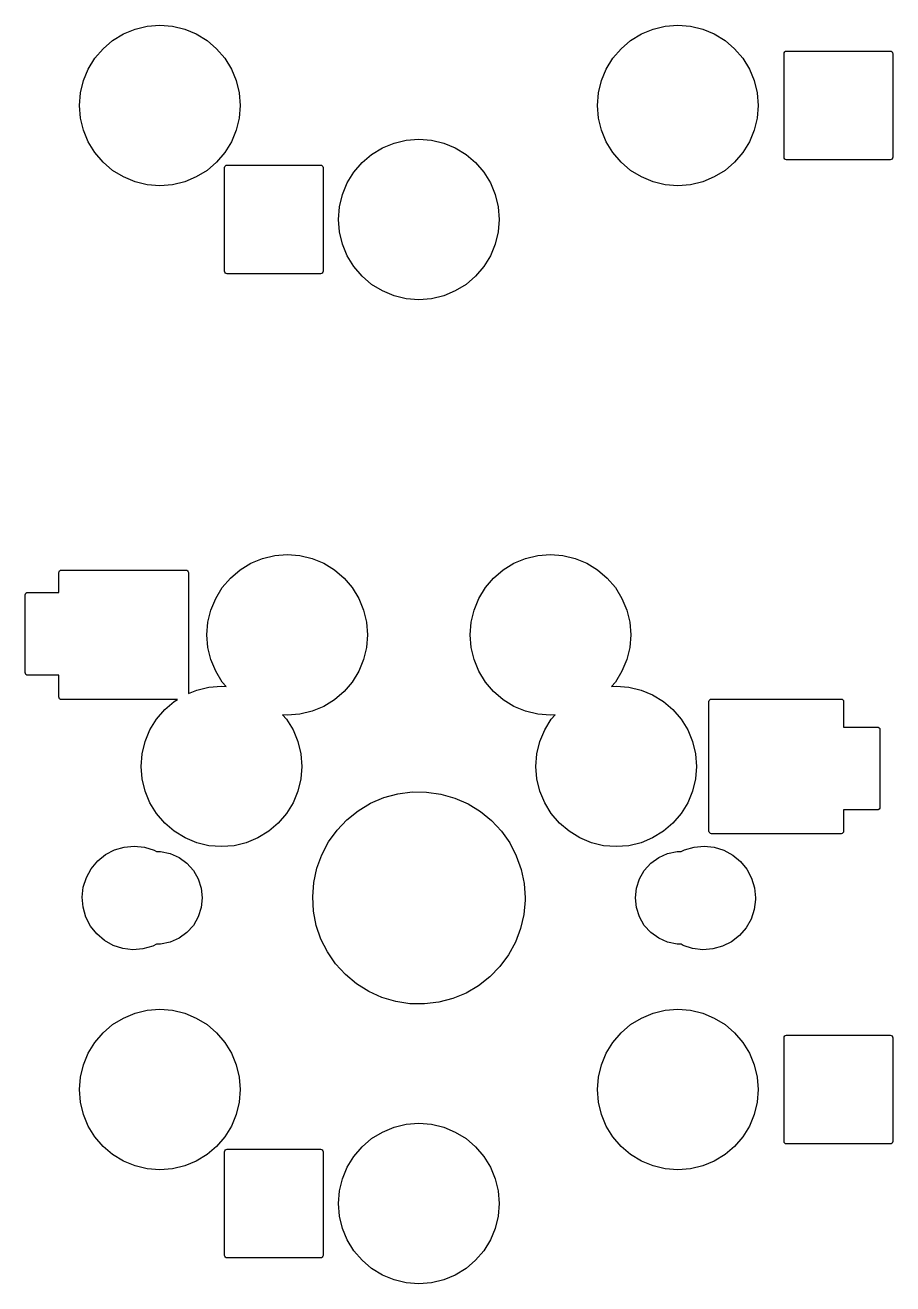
# Model space of a CAD drawing. Extents: x -8 to 140, y -39 to 78.
# Drawn here: x 30.4 to 47.15, y 37.55 to 61.85 of the extents above; entities that cross this region are included whole.
import ezdxf

# ---------------------------------------------------------------- set-up
doc = ezdxf.new("R2010")
doc.units = 0
doc.layers.add('BLACK', color=7, linetype='CONTINUOUS')

msp = doc.modelspace()

# ---------------------------------------------------------------- linework, layer by layer
at = {"layer": 'BLACK', "linetype": 'CONTINUOUS'}
for p, q in [((32.2963, 61.6811), (32.521, 61.7741)), ((32.521, 61.7741), (32.7575, 61.8309)), ((32.7575, 61.8309), (33, 61.85)), ((33, 61.85), (33.2425, 61.8309)), ((33.2425, 61.8309), (33.479, 61.7741)), ((33.479, 61.7741), (33.7037, 61.6811)), ((42.2963, 61.6811), (42.521, 61.7741)), ((42.521, 61.7741), (42.7575, 61.8309)), ((42.7575, 61.8309), (43, 61.85)), ((43, 61.85), (43.2425, 61.8309)), ((43.2425, 61.8309), (43.479, 61.7741)), ((43.479, 61.7741), (43.7037, 61.6811)), ((31.904, 61.396), (32.0889, 61.554)), ((32.0889, 61.554), (32.2963, 61.6811)), ((33.7037, 61.6811), (33.9111, 61.554)), ((33.9111, 61.554), (34.096, 61.396)), ((41.904, 61.396), (42.0889, 61.554)), ((42.0889, 61.554), (42.2963, 61.6811)), ((43.7037, 61.6811), (43.9111, 61.554)), ((43.9111, 61.554), (44.096, 61.396)), ((31.746, 61.2111), (31.904, 61.396)), ((34.096, 61.396), (34.254, 61.2111)), ((41.746, 61.2111), (41.904, 61.396)), ((44.096, 61.396), (44.254, 61.2111)), ((45.05, 61.3), (45.0538, 61.3191)), ((45.05, 59.3), (45.05, 61.3)), ((45.0538, 61.3191), (45.0646, 61.3354)), ((45.0646, 61.3354), (45.0809, 61.3462)), ((45.0809, 61.3462), (45.1, 61.35)), ((45.1, 61.35), (47.1, 61.35)), ((47.1, 61.35), (47.1191, 61.3462)), ((47.1191, 61.3462), (47.1354, 61.3354)), ((47.1354, 61.3354), (47.1462, 61.3191)), ((47.1462, 61.3191), (47.15, 61.3)), ((47.15, 61.3), (47.15, 59.3)), ((31.5259, 60.779), (31.6189, 61.0037)), ((31.6189, 61.0037), (31.746, 61.2111)), ((34.254, 61.2111), (34.3811, 61.0037)), ((34.3811, 61.0037), (34.4741, 60.779)), ((41.5259, 60.779), (41.6189, 61.0037)), ((41.6189, 61.0037), (41.746, 61.2111)), ((44.254, 61.2111), (44.3811, 61.0037)), ((44.3811, 61.0037), (44.4741, 60.779)), ((31.4691, 60.5425), (31.5259, 60.779)), ((34.4741, 60.779), (34.5309, 60.5425)), ((41.4691, 60.5425), (41.5259, 60.779)), ((44.4741, 60.779), (44.5309, 60.5425)), ((31.45, 60.3), (31.4691, 60.5425)), ((34.5309, 60.5425), (34.55, 60.3)), ((41.45, 60.3), (41.4691, 60.5425)), ((44.5309, 60.5425), (44.55, 60.3)), ((31.4691, 60.0575), (31.45, 60.3)), ((34.55, 60.3), (34.5309, 60.0575)), ((41.4691, 60.0575), (41.45, 60.3)), ((44.55, 60.3), (44.5309, 60.0575)), ((31.5259, 59.821), (31.4691, 60.0575)), ((34.5309, 60.0575), (34.4741, 59.821)), ((41.5259, 59.821), (41.4691, 60.0575)), ((44.5309, 60.0575), (44.4741, 59.821)), ((31.6189, 59.5963), (31.5259, 59.821)), ((34.4741, 59.821), (34.3811, 59.5963)), ((41.6189, 59.5963), (41.5259, 59.821)), ((44.4741, 59.821), (44.3811, 59.5963)), ((31.746, 59.3889), (31.6189, 59.5963)), ((34.3811, 59.5963), (34.254, 59.3889)), ((37.2963, 59.4811), (37.521, 59.5741)), ((37.521, 59.5741), (37.7575, 59.6309)), ((37.7575, 59.6309), (38, 59.65)), ((38, 59.65), (38.2425, 59.6309)), ((38.2425, 59.6309), (38.479, 59.5741)), ((38.479, 59.5741), (38.7037, 59.4811)), ((41.746, 59.3889), (41.6189, 59.5963)), ((44.3811, 59.5963), (44.254, 59.3889)), ((31.904, 59.204), (31.746, 59.3889)), ((34.254, 59.3889), (34.096, 59.204)), ((36.904, 59.196), (37.0889, 59.354)), ((37.0889, 59.354), (37.2963, 59.4811)), ((38.7037, 59.4811), (38.9111, 59.354)), ((38.9111, 59.354), (39.096, 59.196)), ((41.904, 59.204), (41.746, 59.3889)), ((44.254, 59.3889), (44.096, 59.204)), ((45.0538, 59.2809), (45.05, 59.3)), ((47.15, 59.3), (47.1462, 59.2809)), ((32.0889, 59.046), (31.904, 59.204)), ((34.096, 59.204), (33.9111, 59.046)), ((34.25, 59.1), (34.2538, 59.1191)), ((34.25, 57.1), (34.25, 59.1)), ((34.2538, 59.1191), (34.2646, 59.1354)), ((34.2646, 59.1354), (34.2809, 59.1462)), ((34.2809, 59.1462), (34.3, 59.15)), ((34.3, 59.15), (36.1, 59.15)), ((36.1, 59.15), (36.1191, 59.1462)), ((36.1191, 59.1462), (36.1354, 59.1354)), ((36.1354, 59.1354), (36.1462, 59.1191)), ((36.1462, 59.1191), (36.15, 59.1)), ((36.15, 59.1), (36.15, 57.1)), ((36.746, 59.0111), (36.904, 59.196)), ((39.096, 59.196), (39.254, 59.0111)), ((42.0889, 59.046), (41.904, 59.204)), ((44.096, 59.204), (43.9111, 59.046)), ((45.0646, 59.2646), (45.0538, 59.2809)), ((45.0809, 59.2538), (45.0646, 59.2646)), ((45.1, 59.25), (45.0809, 59.2538)), ((47.1, 59.25), (45.1, 59.25)), ((47.1191, 59.2538), (47.1, 59.25)), ((47.1354, 59.2646), (47.1191, 59.2538)), ((47.1462, 59.2809), (47.1354, 59.2646)), ((32.2963, 58.9189), (32.0889, 59.046)), ((32.521, 58.8259), (32.2963, 58.9189)), ((32.7575, 58.7691), (32.521, 58.8259)), ((33.479, 58.8259), (33.2425, 58.7691)), ((33.7037, 58.9189), (33.479, 58.8259)), ((33.9111, 59.046), (33.7037, 58.9189)), ((36.6189, 58.8037), (36.746, 59.0111)), ((39.254, 59.0111), (39.3811, 58.8037)), ((42.2963, 58.9189), (42.0889, 59.046)), ((42.521, 58.8259), (42.2963, 58.9189)), ((42.7575, 58.7691), (42.521, 58.8259)), ((43.479, 58.8259), (43.2425, 58.7691)), ((43.7037, 58.9189), (43.479, 58.8259)), ((43.9111, 59.046), (43.7037, 58.9189)), ((33, 58.75), (32.7575, 58.7691)), ((33.2425, 58.7691), (33, 58.75)), ((36.4691, 58.3425), (36.5259, 58.579)), ((36.5259, 58.579), (36.6189, 58.8037)), ((39.3811, 58.8037), (39.4741, 58.579)), ((39.4741, 58.579), (39.5309, 58.3425)), ((43, 58.75), (42.7575, 58.7691)), ((43.2425, 58.7691), (43, 58.75)), ((36.45, 58.1), (36.4691, 58.3425)), ((39.5309, 58.3425), (39.55, 58.1)), ((36.4691, 57.8575), (36.45, 58.1)), ((39.55, 58.1), (39.5309, 57.8575)), ((36.5259, 57.621), (36.4691, 57.8575)), ((39.5309, 57.8575), (39.4741, 57.621)), ((36.6189, 57.3963), (36.5259, 57.621)), ((39.4741, 57.621), (39.3811, 57.3963)), ((36.746, 57.1889), (36.6189, 57.3963)), ((39.3811, 57.3963), (39.254, 57.1889)), ((36.904, 57.004), (36.746, 57.1889)), ((39.254, 57.1889), (39.096, 57.004)), ((34.2538, 57.0809), (34.25, 57.1)), ((34.2646, 57.0646), (34.2538, 57.0809)), ((34.2809, 57.0538), (34.2646, 57.0646)), ((34.3, 57.05), (34.2809, 57.0538)), ((36.1, 57.05), (34.3, 57.05)), ((36.1191, 57.0538), (36.1, 57.05)), ((36.1354, 57.0646), (36.1191, 57.0538)), ((36.1462, 57.0809), (36.1354, 57.0646)), ((36.15, 57.1), (36.1462, 57.0809)), ((37.0889, 56.846), (36.904, 57.004)), ((39.096, 57.004), (38.9111, 56.846)), ((37.2963, 56.7189), (37.0889, 56.846)), ((37.521, 56.6259), (37.2963, 56.7189)), ((37.7575, 56.5691), (37.521, 56.6259)), ((38.479, 56.6259), (38.2425, 56.5691)), ((38.7037, 56.7189), (38.479, 56.6259)), ((38.9111, 56.846), (38.7037, 56.7189)), ((38, 56.55), (37.7575, 56.5691)), ((38.2425, 56.5691), (38, 56.55)), ((34.7563, 51.4611), (34.981, 51.5541)), ((34.981, 51.5541), (35.2175, 51.6109)), ((35.2175, 51.6109), (35.46, 51.63)), ((35.46, 51.63), (35.7025, 51.6109)), ((35.7025, 51.6109), (35.939, 51.5541)), ((35.939, 51.5541), (36.1637, 51.4611)), ((39.8363, 51.4611), (40.061, 51.5541)), ((40.061, 51.5541), (40.2975, 51.6109)), ((40.2975, 51.6109), (40.54, 51.63)), ((40.54, 51.63), (40.7825, 51.6109)), ((40.7825, 51.6109), (41.019, 51.5541)), ((41.019, 51.5541), (41.2437, 51.4611)), ((31.05, 51.28), (31.0538, 51.2991)), ((31.05, 50.9), (31.05, 51.28)), ((31.0538, 51.2991), (31.0646, 51.3154)), ((31.0646, 51.3154), (31.0809, 51.3262)), ((31.0809, 51.3262), (31.1, 51.33)), ((31.1, 51.33), (33.5, 51.33)), ((33.5, 51.33), (33.5191, 51.3262)), ((33.5191, 51.3262), (33.5354, 51.3154)), ((33.5354, 51.3154), (33.5462, 51.2991)), ((33.5462, 51.2991), (33.55, 51.28)), ((33.55, 51.28), (33.55, 48.9474)), ((34.364, 51.176), (34.5489, 51.334)), ((34.5489, 51.334), (34.7563, 51.4611)), ((36.1637, 51.4611), (36.3711, 51.334)), ((36.3711, 51.334), (36.556, 51.176)), ((39.444, 51.176), (39.6289, 51.334)), ((39.6289, 51.334), (39.8363, 51.4611)), ((41.2437, 51.4611), (41.4511, 51.334)), ((41.4511, 51.334), (41.636, 51.176)), ((34.206, 50.9911), (34.364, 51.176)), ((36.556, 51.176), (36.714, 50.9911)), ((39.286, 50.9911), (39.444, 51.176)), ((41.636, 51.176), (41.794, 50.9911)), ((30.4, 50.85), (30.4038, 50.8691)), ((30.4, 49.35), (30.4, 50.85)), ((30.4038, 50.8691), (30.4146, 50.8854)), ((30.4146, 50.8854), (30.4309, 50.8962)), ((30.4309, 50.8962), (30.45, 50.9)), ((30.45, 50.9), (31.05, 50.9)), ((34.0789, 50.7837), (34.206, 50.9911)), ((36.714, 50.9911), (36.8411, 50.7837)), ((39.1589, 50.7837), (39.286, 50.9911)), ((41.794, 50.9911), (41.9211, 50.7837)), ((33.9291, 50.3225), (33.9859, 50.559)), ((33.9859, 50.559), (34.0789, 50.7837)), ((36.8411, 50.7837), (36.9341, 50.559)), ((36.9341, 50.559), (36.9909, 50.3225)), ((39.0091, 50.3225), (39.0659, 50.559)), ((39.0659, 50.559), (39.1589, 50.7837)), ((41.9211, 50.7837), (42.0141, 50.559)), ((42.0141, 50.559), (42.0709, 50.3225)), ((33.91, 50.08), (33.9291, 50.3225)), ((36.9909, 50.3225), (37.01, 50.08)), ((38.99, 50.08), (39.0091, 50.3225)), ((42.0709, 50.3225), (42.09, 50.08)), ((33.9291, 49.8375), (33.91, 50.08)), ((37.01, 50.08), (36.9909, 49.8375)), ((39.0091, 49.8375), (38.99, 50.08)), ((42.09, 50.08), (42.0709, 49.8375)), ((33.9859, 49.601), (33.9291, 49.8375)), ((36.9909, 49.8375), (36.9341, 49.601)), ((39.0659, 49.601), (39.0091, 49.8375)), ((42.0709, 49.8375), (42.0141, 49.601)), ((34.0789, 49.3763), (33.9859, 49.601)), ((36.9341, 49.601), (36.8411, 49.3763)), ((39.1589, 49.3763), (39.0659, 49.601)), ((42.0141, 49.601), (41.9211, 49.3763)), ((30.4038, 49.3309), (30.4, 49.35)), ((30.4146, 49.3146), (30.4038, 49.3309)), ((34.206, 49.1689), (34.0789, 49.3763)), ((36.8411, 49.3763), (36.714, 49.1689)), ((39.286, 49.1689), (39.1589, 49.3763)), ((41.9211, 49.3763), (41.794, 49.1689)), ((30.4309, 49.3038), (30.4146, 49.3146)), ((30.45, 49.3), (30.4309, 49.3038)), ((31.05, 49.3), (30.45, 49.3)), ((31.05, 48.88), (31.05, 49.3)), ((33.9475, 49.0709), (34.19, 49.09)), ((34.19, 49.09), (34.2794, 49.083)), ((34.2794, 49.083), (34.206, 49.1689)), ((36.714, 49.1689), (36.556, 48.984)), ((39.444, 48.984), (39.286, 49.1689)), ((41.794, 49.1689), (41.7205, 49.083)), ((41.7205, 49.083), (41.81, 49.09)), ((41.81, 49.09), (42.0525, 49.0709)), ((31.0538, 48.8609), (31.05, 48.88)), ((31.0646, 48.8446), (31.0538, 48.8609)), ((31.0809, 48.8338), (31.0646, 48.8446)), ((33.55, 48.9474), (33.711, 49.0141)), ((33.711, 49.0141), (33.9475, 49.0709)), ((36.556, 48.984), (36.3711, 48.826)), ((39.6289, 48.826), (39.444, 48.984)), ((42.0525, 49.0709), (42.289, 49.0141)), ((42.289, 49.0141), (42.5137, 48.9211)), ((42.5137, 48.9211), (42.7211, 48.794)), ((31.1, 48.83), (31.0809, 48.8338)), ((33.3377, 48.83), (31.1, 48.83)), ((32.936, 48.4511), (33.094, 48.636)), ((33.094, 48.636), (33.2789, 48.794)), ((33.2789, 48.794), (33.3377, 48.83)), ((35.939, 48.6059), (35.7025, 48.5491)), ((36.1637, 48.6989), (35.939, 48.6059)), ((36.3711, 48.826), (36.1637, 48.6989)), ((39.8363, 48.6989), (39.6289, 48.826)), ((40.061, 48.6059), (39.8363, 48.6989)), ((40.2975, 48.5491), (40.061, 48.6059)), ((42.7211, 48.794), (42.906, 48.636)), ((42.906, 48.636), (43.064, 48.4511)), ((43.6, 48.79), (43.6038, 48.8091)), ((43.6, 46.29), (43.6, 48.79)), ((43.6038, 48.8091), (43.6146, 48.8254)), ((43.6146, 48.8254), (43.6309, 48.8362)), ((43.6309, 48.8362), (43.65, 48.84)), ((43.65, 48.84), (46.15, 48.84)), ((46.15, 48.84), (46.1691, 48.8362)), ((46.1691, 48.8362), (46.1854, 48.8254)), ((46.1854, 48.8254), (46.1962, 48.8091)), ((46.1962, 48.8091), (46.2, 48.79)), ((46.2, 48.79), (46.2, 48.3)), ((32.8089, 48.2437), (32.936, 48.4511)), ((35.46, 48.53), (35.3706, 48.537)), ((35.3706, 48.537), (35.444, 48.4511)), ((35.444, 48.4511), (35.5711, 48.2437)), ((35.7025, 48.5491), (35.46, 48.53)), ((40.54, 48.53), (40.2975, 48.5491)), ((40.4289, 48.2437), (40.556, 48.4511)), ((40.6295, 48.537), (40.54, 48.53)), ((40.556, 48.4511), (40.6295, 48.537)), ((43.064, 48.4511), (43.1911, 48.2437)), ((32.7159, 48.019), (32.8089, 48.2437)), ((35.5711, 48.2437), (35.6641, 48.019)), ((40.3359, 48.019), (40.4289, 48.2437)), ((43.1911, 48.2437), (43.2841, 48.019)), ((46.2, 48.3), (46.85, 48.3)), ((46.85, 48.3), (46.8691, 48.2962)), ((46.8691, 48.2962), (46.8854, 48.2854)), ((46.8854, 48.2854), (46.8962, 48.2691)), ((46.8962, 48.2691), (46.9, 48.25)), ((46.9, 48.25), (46.9, 46.75)), ((32.6591, 47.7825), (32.7159, 48.019)), ((35.6641, 48.019), (35.7209, 47.7825)), ((40.2791, 47.7825), (40.3359, 48.019)), ((43.2841, 48.019), (43.3409, 47.7825)), ((32.64, 47.54), (32.6591, 47.7825)), ((35.7209, 47.7825), (35.74, 47.54)), ((40.26, 47.54), (40.2791, 47.7825)), ((43.3409, 47.7825), (43.36, 47.54)), ((32.6591, 47.2975), (32.64, 47.54)), ((35.74, 47.54), (35.7209, 47.2975)), ((40.2791, 47.2975), (40.26, 47.54)), ((43.36, 47.54), (43.3409, 47.2975)), ((32.7159, 47.061), (32.6591, 47.2975)), ((35.7209, 47.2975), (35.6641, 47.061)), ((40.3359, 47.061), (40.2791, 47.2975)), ((43.3409, 47.2975), (43.2841, 47.061)), ((32.8089, 46.8363), (32.7159, 47.061)), ((35.6641, 47.061), (35.5711, 46.8363)), ((37.0693, 46.8266), (37.3258, 46.936)), ((37.3258, 46.936), (37.5948, 47.0096)), ((37.5948, 47.0096), (37.8713, 47.046)), ((37.8713, 47.046), (38.1501, 47.0445)), ((38.1501, 47.0445), (38.4262, 47.0052)), ((38.4262, 47.0052), (38.6944, 46.9288)), ((38.6944, 46.9288), (38.9498, 46.8167)), ((40.4289, 46.8363), (40.3359, 47.061)), ((43.2841, 47.061), (43.1911, 46.8363)), ((32.936, 46.6289), (32.8089, 46.8363)), ((35.5711, 46.8363), (35.444, 46.6289)), ((36.6124, 46.509), (36.83, 46.6834)), ((36.83, 46.6834), (37.0693, 46.8266)), ((38.9498, 46.8167), (39.1875, 46.671)), ((39.1875, 46.671), (39.4033, 46.4944)), ((40.556, 46.6289), (40.4289, 46.8363)), ((43.1911, 46.8363), (43.064, 46.6289)), ((46.85, 46.7), (46.2, 46.7)), ((46.2, 46.7), (46.2, 46.29)), ((46.8691, 46.7038), (46.85, 46.7)), ((46.8854, 46.7146), (46.8691, 46.7038)), ((46.8962, 46.7309), (46.8854, 46.7146)), ((46.9, 46.75), (46.8962, 46.7309)), ((33.094, 46.444), (32.936, 46.6289)), ((33.2789, 46.286), (33.094, 46.444)), ((35.286, 46.444), (35.1011, 46.286)), ((35.444, 46.6289), (35.286, 46.444)), ((36.4204, 46.3067), (36.6124, 46.509)), ((39.4033, 46.4944), (39.5931, 46.2901)), ((40.714, 46.444), (40.556, 46.6289)), ((40.8989, 46.286), (40.714, 46.444)), ((42.906, 46.444), (42.7211, 46.286)), ((43.064, 46.6289), (42.906, 46.444)), ((33.4863, 46.1589), (33.2789, 46.286)), ((35.1011, 46.286), (34.8937, 46.1589)), ((36.2577, 46.0803), (36.4204, 46.3067)), ((39.5931, 46.2901), (39.7535, 46.062)), ((41.1063, 46.1589), (40.8989, 46.286)), ((42.7211, 46.286), (42.5137, 46.1589)), ((43.6038, 46.2709), (43.6, 46.29)), ((43.6146, 46.2546), (43.6038, 46.2709)), ((43.6309, 46.2438), (43.6146, 46.2546)), ((43.65, 46.24), (43.6309, 46.2438)), ((46.15, 46.24), (43.65, 46.24)), ((46.1691, 46.2438), (46.15, 46.24)), ((46.1854, 46.2546), (46.1691, 46.2438)), ((46.1962, 46.2709), (46.1854, 46.2546)), ((46.2, 46.29), (46.1962, 46.2709)), ((31.9524, 45.8368), (32.1254, 45.9272)), ((32.1254, 45.9272), (32.3126, 45.9823)), ((32.3126, 45.9823), (32.507, 46)), ((32.507, 46), (32.7011, 45.9796)), ((32.7011, 45.9796), (32.8875, 45.9219)), ((33.711, 46.0659), (33.4863, 46.1589)), ((33.9475, 46.0091), (33.711, 46.0659)), ((34.19, 45.99), (33.9475, 46.0091)), ((34.4325, 46.0091), (34.19, 45.99)), ((34.669, 46.0659), (34.4325, 46.0091)), ((34.8937, 46.1589), (34.669, 46.0659)), ((36.1272, 45.8338), (36.2577, 46.0803)), ((39.7535, 46.062), (39.8814, 45.8142)), ((41.331, 46.0659), (41.1063, 46.1589)), ((41.5675, 46.0091), (41.331, 46.0659)), ((41.81, 45.99), (41.5675, 46.0091)), ((42.0525, 46.0091), (41.81, 45.99)), ((42.289, 46.0659), (42.0525, 46.0091)), ((42.5137, 46.1589), (42.289, 46.0659)), ((43.064, 45.8951), (43.1254, 45.9272)), ((43.1254, 45.9272), (43.3126, 45.9823)), ((43.3126, 45.9823), (43.507, 46)), ((43.507, 46), (43.7011, 45.9796)), ((43.7011, 45.9796), (43.8875, 45.9219)), ((31.6749, 45.565), (31.8003, 45.7145)), ((31.8003, 45.7145), (31.9524, 45.8368)), ((32.8875, 45.9219), (32.9371, 45.8951)), ((32.9371, 45.8951), (33.0141, 45.8951)), ((33.0141, 45.8951), (33.1981, 45.856)), ((33.1981, 45.856), (33.37, 45.7794)), ((33.37, 45.7794), (33.5222, 45.6688)), ((36.0314, 45.5719), (36.1272, 45.8338)), ((39.8814, 45.8142), (39.9745, 45.5513)), ((42.4778, 45.6688), (42.63, 45.7794)), ((42.63, 45.7794), (42.8019, 45.856)), ((42.8019, 45.856), (42.9859, 45.8951)), ((42.9859, 45.8951), (43.064, 45.8951)), ((43.8875, 45.9219), (44.0592, 45.829)), ((44.0592, 45.829), (44.2096, 45.7046)), ((44.2096, 45.7046), (44.3329, 45.5534)), ((31.5809, 45.3939), (31.6749, 45.565)), ((33.5222, 45.6688), (33.6481, 45.529)), ((33.6481, 45.529), (33.7422, 45.3661)), ((35.972, 45.2995), (36.0314, 45.5719)), ((39.9745, 45.5513), (40.031, 45.2782)), ((42.2578, 45.3661), (42.3519, 45.529)), ((42.3519, 45.529), (42.4778, 45.6688)), ((44.3329, 45.5534), (44.4245, 45.3811)), ((31.5001, 45.014), (31.5219, 45.2079)), ((31.5219, 45.2079), (31.5809, 45.3939)), ((33.7422, 45.3661), (33.8003, 45.1871)), ((35.9501, 45.0215), (35.972, 45.2995)), ((40.031, 45.2782), (40.05, 45)), ((42.1997, 45.1871), (42.2578, 45.3661)), ((44.4245, 45.3811), (44.481, 45.1942)), ((31.5164, 44.8195), (31.5001, 45.014)), ((33.8003, 45.1871), (33.82, 45)), ((33.82, 45), (33.8003, 44.8129)), ((35.9662, 44.7431), (35.9501, 45.0215)), ((40.0495, 44.9571), (40.0248, 44.6793)), ((40.05, 45), (40.0495, 44.9571)), ((42.18, 45), (42.1997, 45.1871)), ((42.1997, 44.8129), (42.18, 45)), ((44.4996, 44.9721), (44.4751, 44.7785)), ((44.481, 45.1942), (44.5, 45)), ((44.5, 45), (44.4996, 44.9721)), ((31.5702, 44.6319), (31.5164, 44.8195)), ((33.8003, 44.8129), (33.7422, 44.6339)), ((36.0199, 44.4694), (35.9662, 44.7431)), ((42.2578, 44.6339), (42.1997, 44.8129)), ((44.4751, 44.7785), (44.4135, 44.5933)), ((31.6594, 44.4583), (31.5702, 44.6319)), ((33.6481, 44.471), (33.5222, 44.3312)), ((33.7422, 44.6339), (33.6481, 44.471)), ((36.1102, 44.2056), (36.0199, 44.4694)), ((40.0248, 44.6793), (39.9625, 44.4075)), ((42.3519, 44.471), (42.2578, 44.6339)), ((42.4778, 44.3312), (42.3519, 44.471)), ((44.4135, 44.5933), (44.3171, 44.4236)), ((31.7807, 44.3053), (31.6594, 44.4583)), ((31.9293, 44.1789), (31.7807, 44.3053)), ((33.5222, 44.3312), (33.37, 44.2206)), ((39.9625, 44.4075), (39.8639, 44.1466)), ((42.63, 44.2206), (42.4778, 44.3312)), ((44.1896, 44.2758), (44.0358, 44.1557)), ((44.3171, 44.4236), (44.1896, 44.2758)), ((32.0997, 44.0836), (31.9293, 44.1789)), ((32.2853, 44.0233), (32.0997, 44.0836)), ((32.4791, 44.0002), (32.2853, 44.0233)), ((32.6736, 44.0152), (32.4791, 44.0002)), ((32.8616, 44.0677), (32.6736, 44.0152)), ((32.9354, 44.1049), (32.8616, 44.0677)), ((33.0141, 44.1049), (32.9354, 44.1049)), ((33.1981, 44.144), (33.0141, 44.1049)), ((33.37, 44.2206), (33.1981, 44.144)), ((36.2355, 43.9565), (36.1102, 44.2056)), ((39.8639, 44.1466), (39.7309, 43.9016)), ((42.8019, 44.144), (42.63, 44.2206)), ((42.9859, 44.1049), (42.8019, 44.144)), ((43.0616, 44.1049), (42.9859, 44.1049)), ((43.0997, 44.0836), (43.0616, 44.1049)), ((43.2853, 44.0233), (43.0997, 44.0836)), ((43.4791, 44.0002), (43.2853, 44.0233)), ((43.6736, 44.0152), (43.4791, 44.0002)), ((43.8616, 44.0677), (43.6736, 44.0152)), ((44.0358, 44.1557), (43.8616, 44.0677)), ((36.3934, 43.7266), (36.2355, 43.9565)), ((39.7309, 43.9016), (39.5658, 43.6768)), ((36.5811, 43.5204), (36.3934, 43.7266)), ((36.795, 43.3415), (36.5811, 43.5204)), ((39.5658, 43.6768), (39.3717, 43.4766)), ((37.0313, 43.1933), (36.795, 43.3415)), ((39.1523, 43.3045), (38.9115, 43.1638)), ((39.3717, 43.4766), (39.1523, 43.3045)), ((37.2854, 43.0786), (37.0313, 43.1933)), ((37.5528, 42.9994), (37.2854, 43.0786)), ((38.6539, 43.0571), (38.3841, 42.9863)), ((38.9115, 43.1638), (38.6539, 43.0571)), ((32.2963, 42.6811), (32.521, 42.7741)), ((32.521, 42.7741), (32.7575, 42.8309)), ((32.7575, 42.8309), (33, 42.85)), ((33, 42.85), (33.2425, 42.8309)), ((33.2425, 42.8309), (33.479, 42.7741)), ((33.479, 42.7741), (33.7037, 42.6811)), ((37.8285, 42.9572), (37.5528, 42.9994)), ((38.1073, 42.9528), (37.8285, 42.9572)), ((38.3841, 42.9863), (38.1073, 42.9528)), ((42.2963, 42.6811), (42.521, 42.7741)), ((42.521, 42.7741), (42.7575, 42.8309)), ((42.7575, 42.8309), (43, 42.85)), ((43, 42.85), (43.2425, 42.8309)), ((43.2425, 42.8309), (43.479, 42.7741)), ((43.479, 42.7741), (43.7037, 42.6811)), ((31.904, 42.396), (32.0889, 42.554)), ((32.0889, 42.554), (32.2963, 42.6811)), ((33.7037, 42.6811), (33.9111, 42.554)), ((33.9111, 42.554), (34.096, 42.396)), ((41.904, 42.396), (42.0889, 42.554)), ((42.0889, 42.554), (42.2963, 42.6811)), ((43.7037, 42.6811), (43.9111, 42.554)), ((43.9111, 42.554), (44.096, 42.396)), ((31.746, 42.2111), (31.904, 42.396)), ((34.096, 42.396), (34.254, 42.2111)), ((41.746, 42.2111), (41.904, 42.396)), ((44.096, 42.396), (44.254, 42.2111)), ((45.05, 42.3), (45.0538, 42.3191)), ((45.05, 40.3), (45.05, 42.3)), ((45.0538, 42.3191), (45.0646, 42.3354)), ((45.0646, 42.3354), (45.0809, 42.3462)), ((45.0809, 42.3462), (45.1, 42.35)), ((45.1, 42.35), (47.1, 42.35)), ((47.1, 42.35), (47.1191, 42.3462)), ((47.1191, 42.3462), (47.1354, 42.3354)), ((47.1354, 42.3354), (47.1462, 42.3191)), ((47.1462, 42.3191), (47.15, 42.3)), ((47.15, 42.3), (47.15, 40.3)), ((31.6189, 42.0037), (31.746, 42.2111)), ((34.254, 42.2111), (34.3811, 42.0037)), ((41.6189, 42.0037), (41.746, 42.2111)), ((44.254, 42.2111), (44.3811, 42.0037)), ((31.5259, 41.779), (31.6189, 42.0037)), ((34.3811, 42.0037), (34.4741, 41.779)), ((41.5259, 41.779), (41.6189, 42.0037)), ((44.3811, 42.0037), (44.4741, 41.779)), ((31.4691, 41.5425), (31.5259, 41.779)), ((34.4741, 41.779), (34.5309, 41.5425)), ((41.4691, 41.5425), (41.5259, 41.779)), ((44.4741, 41.779), (44.5309, 41.5425)), ((31.45, 41.3), (31.4691, 41.5425)), ((34.5309, 41.5425), (34.55, 41.3)), ((41.45, 41.3), (41.4691, 41.5425)), ((44.5309, 41.5425), (44.55, 41.3)), ((31.4691, 41.0575), (31.45, 41.3)), ((34.55, 41.3), (34.5309, 41.0575)), ((41.4691, 41.0575), (41.45, 41.3)), ((44.55, 41.3), (44.5309, 41.0575)), ((31.5259, 40.821), (31.4691, 41.0575)), ((34.5309, 41.0575), (34.4741, 40.821)), ((41.5259, 40.821), (41.4691, 41.0575)), ((44.5309, 41.0575), (44.4741, 40.821)), ((31.6189, 40.5963), (31.5259, 40.821)), ((31.746, 40.3889), (31.6189, 40.5963)), ((34.3811, 40.5963), (34.254, 40.3889)), ((34.4741, 40.821), (34.3811, 40.5963)), ((37.521, 40.5741), (37.7575, 40.6309)), ((37.7575, 40.6309), (38, 40.65)), ((38, 40.65), (38.2425, 40.6309)), ((38.2425, 40.6309), (38.479, 40.5741)), ((41.6189, 40.5963), (41.5259, 40.821)), ((41.746, 40.3889), (41.6189, 40.5963)), ((44.3811, 40.5963), (44.254, 40.3889)), ((44.4741, 40.821), (44.3811, 40.5963)), ((31.904, 40.204), (31.746, 40.3889)), ((34.254, 40.3889), (34.096, 40.204)), ((36.904, 40.196), (37.0889, 40.354)), ((37.0889, 40.354), (37.2963, 40.4811)), ((37.2963, 40.4811), (37.521, 40.5741)), ((38.479, 40.5741), (38.7037, 40.4811)), ((38.7037, 40.4811), (38.9111, 40.354)), ((38.9111, 40.354), (39.096, 40.196)), ((41.904, 40.204), (41.746, 40.3889)), ((44.254, 40.3889), (44.096, 40.204)), ((32.0889, 40.046), (31.904, 40.204)), ((34.096, 40.204), (33.9111, 40.046)), ((34.25, 40.1), (34.2538, 40.1191)), ((34.25, 38.1), (34.25, 40.1)), ((34.2538, 40.1191), (34.2646, 40.1354)), ((34.2646, 40.1354), (34.2809, 40.1462)), ((34.2809, 40.1462), (34.3, 40.15)), ((34.3, 40.15), (36.1, 40.15)), ((36.1, 40.15), (36.1191, 40.1462)), ((36.1191, 40.1462), (36.1354, 40.1354)), ((36.1354, 40.1354), (36.1462, 40.1191)), ((36.1462, 40.1191), (36.15, 40.1)), ((36.15, 40.1), (36.15, 38.1)), ((36.746, 40.0111), (36.904, 40.196)), ((39.096, 40.196), (39.254, 40.0111)), ((42.0889, 40.046), (41.904, 40.204)), ((44.096, 40.204), (43.9111, 40.046)), ((45.0538, 40.2809), (45.05, 40.3)), ((45.0646, 40.2646), (45.0538, 40.2809)), ((45.0809, 40.2538), (45.0646, 40.2646)), ((45.1, 40.25), (45.0809, 40.2538)), ((47.1, 40.25), (45.1, 40.25)), ((47.1191, 40.2538), (47.1, 40.25)), ((47.1354, 40.2646), (47.1191, 40.2538)), ((47.1462, 40.2809), (47.1354, 40.2646)), ((47.15, 40.3), (47.1462, 40.2809)), ((32.2963, 39.9189), (32.0889, 40.046)), ((32.521, 39.8259), (32.2963, 39.9189)), ((33.7037, 39.9189), (33.479, 39.8259)), ((33.9111, 40.046), (33.7037, 39.9189)), ((36.6189, 39.8037), (36.746, 40.0111)), ((39.254, 40.0111), (39.3811, 39.8037)), ((42.2963, 39.9189), (42.0889, 40.046)), ((42.521, 39.8259), (42.2963, 39.9189)), ((43.7037, 39.9189), (43.479, 39.8259)), ((43.9111, 40.046), (43.7037, 39.9189)), ((32.7575, 39.7691), (32.521, 39.8259)), ((33, 39.75), (32.7575, 39.7691)), ((33.2425, 39.7691), (33, 39.75)), ((33.479, 39.8259), (33.2425, 39.7691)), ((36.5259, 39.579), (36.6189, 39.8037)), ((39.3811, 39.8037), (39.4741, 39.579)), ((42.7575, 39.7691), (42.521, 39.8259)), ((43, 39.75), (42.7575, 39.7691)), ((43.2425, 39.7691), (43, 39.75)), ((43.479, 39.8259), (43.2425, 39.7691)), ((36.4691, 39.3425), (36.5259, 39.579)), ((39.4741, 39.579), (39.5309, 39.3425)), ((36.45, 39.1), (36.4691, 39.3425)), ((39.5309, 39.3425), (39.55, 39.1)), ((36.4691, 38.8575), (36.45, 39.1)), ((39.55, 39.1), (39.5309, 38.8575)), ((36.5259, 38.621), (36.4691, 38.8575)), ((39.5309, 38.8575), (39.4741, 38.621)), ((36.6189, 38.3963), (36.5259, 38.621)), ((36.746, 38.1889), (36.6189, 38.3963)), ((39.3811, 38.3963), (39.254, 38.1889)), ((39.4741, 38.621), (39.3811, 38.3963)), ((36.904, 38.004), (36.746, 38.1889)), ((39.254, 38.1889), (39.096, 38.004)), ((34.2538, 38.0809), (34.25, 38.1)), ((34.2646, 38.0646), (34.2538, 38.0809)), ((34.2809, 38.0538), (34.2646, 38.0646)), ((34.3, 38.05), (34.2809, 38.0538)), ((36.1, 38.05), (34.3, 38.05)), ((36.1191, 38.0538), (36.1, 38.05)), ((36.1354, 38.0646), (36.1191, 38.0538)), ((36.1462, 38.0809), (36.1354, 38.0646)), ((36.15, 38.1), (36.1462, 38.0809)), ((37.0889, 37.846), (36.904, 38.004)), ((39.096, 38.004), (38.9111, 37.846)), ((37.2963, 37.7189), (37.0889, 37.846)), ((37.521, 37.6259), (37.2963, 37.7189)), ((38.7037, 37.7189), (38.479, 37.6259)), ((38.9111, 37.846), (38.7037, 37.7189)), ((37.7575, 37.5691), (37.521, 37.6259)), ((38, 37.55), (37.7575, 37.5691)), ((38.2425, 37.5691), (38, 37.55)), ((38.479, 37.6259), (38.2425, 37.5691))]:
    msp.add_line(p, q, dxfattribs=at)

doc.saveas('drawing.dxf')
